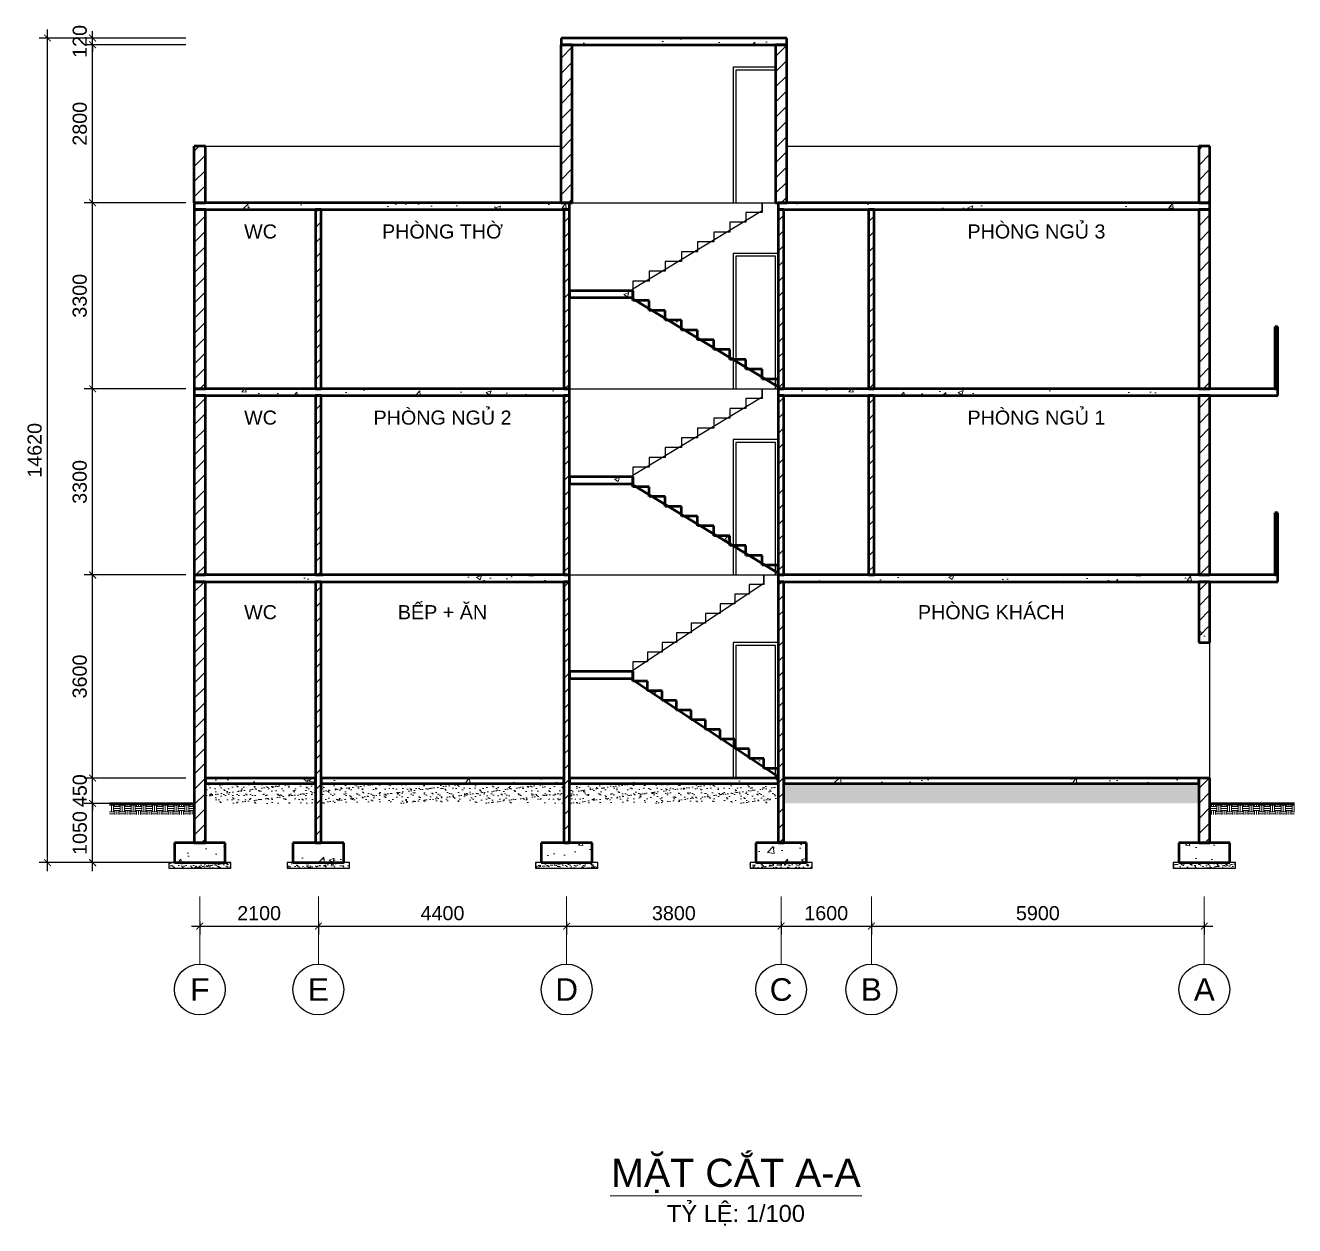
# Model space of a CAD drawing. Header units: millimetres. Extents: x -4035 to 243174, y -17931 to 20900.
# Drawn here: x 101390 to 123882, y -7073 to 14207 of the extents above; entities that cross this region are included whole.
import ezdxf
from ezdxf.enums import TextEntityAlignment as Align

# ---------------------------------------------------------------- set-up
doc = ezdxf.new("R2010")
doc.units = ezdxf.units.MM
doc.header["$LTSCALE"] = 40
doc.linetypes.add('CENTER', pattern=[50.8, 31.75, -6.35, 6.35, -6.35])
for name, color, linetype, lineweight in [('A-ANNO-DIMS', 1, 'Continuous', 18), ('A-ANNO-TEXT', 7, 'Continuous', 18), ('A-ELEV', 7, 'Continuous', 25), ('A-ELEV-OTLN', 7, 'Continuous', 50), ('A-SECT', 7, 'Continuous', 50), ('A-SECT-PATT', 8, 'Continuous', 9), ('S-GRID', 1, 'CENTER', 18), ('S-GRID-IDEN', 7, 'Continuous', 25)]:
    doc.layers.add(name, color=color, linetype=linetype, lineweight=lineweight)
doc.styles.add('MCP-ARIAL', font='arial.ttf')
doc.dimstyles.new('MCP-1-100', dxfattribs={"dimscale": 100, "dimtxt": 2.5, "dimasz": 1.2, "dimexe": 1.5, "dimexo": 1.5, "dimgap": 1, "dimtad": 1, "dimdec": 0, "dimdsep": 46, "dimtxsty": 'MCP-ARIAL', "dimblk": 'ARCHTICK', "dimblk1": 'ARCHTICK', "dimblk2": 'ARCHTICK', "dimcen": 0.09, "dimdle": 1.5, "dimclrd": 256, "dimclre": 256, "dimclrt": 256, "dimadec": 0, "dimazin": 0, "dimtfac": 1, "dimtdec": 4, "dimtix": 1, "dimtmove": 2, "dimatfit": 3, "dimfxl": 1, "dimtolj": 1, "dimtzin": 0, "dimarcsym": 0})

# ---------------------------------------------------------------- blocks, each defined once
blk = doc.blocks.new('_ArchTick')
at = {"color": 0, "linetype": 'ByBlock', "const_width": 0.15}
blk.add_lwpolyline([(-0.5, -0.5), (0.5, 0.5)], dxfattribs=at)
blk = doc.blocks.new('*D94')
at = {"layer": 'A-ANNO-DIMS', "lineweight": -2, "transparency": 16777216}
for p, q in [((102582, -787), (102582, 563)), ((104232, 413), (102432, 413)), ((104232, -637), (102432, -637))]:
    blk.add_line(p, q, dxfattribs=at)
at = {"layer": 'Defpoints', "color": 0, "transparency": 16777216}
for p in [(102582, 413), (104382, 413), (104382, -637)]:
    blk.add_point(p, dxfattribs=at)
at = {"layer": 'A-ANNO-DIMS', "lineweight": -2, "transparency": 16777216, "xscale": 120, "yscale": 120, "zscale": 120}
for p, rotation in [((102582, 413), 90), ((102582, -637), 270)]:
    blk.add_blockref('_ArchTick', p, dxfattribs=dict(at, rotation=rotation))
at = {"layer": 'A-ANNO-DIMS', "transparency": 16777216, "insert": (102355, -112), "char_height": 250, "attachment_point": 5, "rotation": 90, "style": 'MCP-ARIAL'}
blk.add_mtext('\\A1;1050', dxfattribs=at)
blk = doc.blocks.new('*D95')
at = {"layer": 'A-ANNO-DIMS', "lineweight": -2, "transparency": 16777216}
for p, q in [((102582, 863), (102582, 983)), ((104232, 863), (102432, 863)), ((102582, 413), (102582, 863)), ((104232, 413), (102432, 413)), ((102582, 413), (102582, 293))]:
    blk.add_line(p, q, dxfattribs=at)
at = {"layer": 'Defpoints', "color": 0, "transparency": 16777216}
for p in [(102582, 863), (104382, 863), (104382, 413)]:
    blk.add_point(p, dxfattribs=at)
at = {"layer": 'A-ANNO-DIMS', "lineweight": -2, "transparency": 16777216, "xscale": 120, "yscale": 120, "zscale": 120}
for p, rotation in [((102582, 863), 270), ((102582, 413), 90)]:
    blk.add_blockref('_ArchTick', p, dxfattribs=dict(at, rotation=rotation))
at = {"layer": 'A-ANNO-DIMS', "transparency": 16777216, "insert": (102355, 638), "char_height": 250, "attachment_point": 5, "rotation": 90, "style": 'MCP-ARIAL'}
blk.add_mtext('\\A1;450', dxfattribs=at)
blk = doc.blocks.new('*D96')
at = {"layer": 'A-ANNO-DIMS', "lineweight": -2, "transparency": 16777216}
for p, q in [((102582, 713), (102582, 4613)), ((104232, 4463), (102432, 4463)), ((104232, 863), (102432, 863))]:
    blk.add_line(p, q, dxfattribs=at)
at = {"layer": 'Defpoints', "color": 0, "transparency": 16777216}
for p in [(102582, 4463), (104382, 4463), (104382, 863)]:
    blk.add_point(p, dxfattribs=at)
at = {"layer": 'A-ANNO-DIMS', "lineweight": -2, "transparency": 16777216, "xscale": 120, "yscale": 120, "zscale": 120}
for p, rotation in [((102582, 4463), 90), ((102582, 863), 270)]:
    blk.add_blockref('_ArchTick', p, dxfattribs=dict(at, rotation=rotation))
at = {"layer": 'A-ANNO-DIMS', "transparency": 16777216, "insert": (102354, 2663), "char_height": 250, "attachment_point": 5, "rotation": 90, "style": 'MCP-ARIAL'}
blk.add_mtext('\\A1;3600', dxfattribs=at)
blk = doc.blocks.new('*D97')
at = {"layer": 'A-ANNO-DIMS', "lineweight": -2, "transparency": 16777216}
for p, q in [((102582, 4313), (102582, 7913)), ((104232, 7763), (102432, 7763)), ((104232, 4463), (102432, 4463))]:
    blk.add_line(p, q, dxfattribs=at)
at = {"layer": 'Defpoints', "color": 0, "transparency": 16777216}
for p in [(102582, 7763), (104382, 7763), (104382, 4463)]:
    blk.add_point(p, dxfattribs=at)
at = {"layer": 'A-ANNO-DIMS', "lineweight": -2, "transparency": 16777216, "xscale": 120, "yscale": 120, "zscale": 120}
for p, rotation in [((102582, 7763), 90), ((102582, 4463), 270)]:
    blk.add_blockref('_ArchTick', p, dxfattribs=dict(at, rotation=rotation))
at = {"layer": 'A-ANNO-DIMS', "transparency": 16777216, "insert": (102354, 6113), "char_height": 250, "attachment_point": 5, "rotation": 90, "style": 'MCP-ARIAL'}
blk.add_mtext('\\A1;3300', dxfattribs=at)
blk = doc.blocks.new('*D98')
at = {"layer": 'A-ANNO-DIMS', "lineweight": -2, "transparency": 16777216}
for p, q in [((104232, 11063), (102432, 11063)), ((102582, 7613), (102582, 11213)), ((104232, 7763), (102432, 7763))]:
    blk.add_line(p, q, dxfattribs=at)
at = {"layer": 'Defpoints', "color": 0, "transparency": 16777216}
for p in [(102582, 11063), (104382, 11063), (104382, 7763)]:
    blk.add_point(p, dxfattribs=at)
at = {"layer": 'A-ANNO-DIMS', "lineweight": -2, "transparency": 16777216, "xscale": 120, "yscale": 120, "zscale": 120}
for p, rotation in [((102582, 11063), 90), ((102582, 7763), 270)]:
    blk.add_blockref('_ArchTick', p, dxfattribs=dict(at, rotation=rotation))
at = {"layer": 'A-ANNO-DIMS', "transparency": 16777216, "insert": (102354, 9413), "char_height": 250, "attachment_point": 5, "rotation": 90, "style": 'MCP-ARIAL'}
blk.add_mtext('\\A1;3300', dxfattribs=at)
blk = doc.blocks.new('*D99')
at = {"layer": 'A-ANNO-DIMS', "lineweight": -2, "transparency": 16777216}
for p, q in [((102582, 10913), (102582, 14013)), ((104232, 13863), (102432, 13863)), ((104232, 11063), (102432, 11063))]:
    blk.add_line(p, q, dxfattribs=at)
at = {"layer": 'Defpoints', "color": 0, "transparency": 16777216}
for p in [(102582, 13863), (104382, 13863), (104382, 11063)]:
    blk.add_point(p, dxfattribs=at)
at = {"layer": 'A-ANNO-DIMS', "lineweight": -2, "transparency": 16777216, "xscale": 120, "yscale": 120, "zscale": 120}
for p, rotation in [((102582, 13863), 90), ((102582, 11063), 270)]:
    blk.add_blockref('_ArchTick', p, dxfattribs=dict(at, rotation=rotation))
at = {"layer": 'A-ANNO-DIMS', "transparency": 16777216, "insert": (102355, 12463), "char_height": 250, "attachment_point": 5, "rotation": 90, "style": 'MCP-ARIAL'}
blk.add_mtext('\\A1;2800', dxfattribs=at)
blk = doc.blocks.new('*D100')
at = {"layer": 'A-ANNO-DIMS', "lineweight": -2, "transparency": 16777216}
for p, q in [((104232, 13983), (102432, 13983)), ((102582, 13983), (102582, 14103)), ((102582, 13863), (102582, 13983)), ((104232, 13863), (102432, 13863)), ((102582, 13863), (102582, 13743))]:
    blk.add_line(p, q, dxfattribs=at)
at = {"layer": 'Defpoints', "color": 0, "transparency": 16777216}
for p in [(102582, 13983), (104382, 13983), (104382, 13863)]:
    blk.add_point(p, dxfattribs=at)
at = {"layer": 'A-ANNO-DIMS', "lineweight": -2, "transparency": 16777216, "xscale": 120, "yscale": 120, "zscale": 120}
for p, rotation in [((102582, 13983), 270), ((102582, 13863), 90)]:
    blk.add_blockref('_ArchTick', p, dxfattribs=dict(at, rotation=rotation))
at = {"layer": 'A-ANNO-DIMS', "transparency": 16777216, "insert": (102355, 13923), "char_height": 250, "attachment_point": 5, "rotation": 90, "style": 'MCP-ARIAL'}
blk.add_mtext('\\A1;120', dxfattribs=at)
blk = doc.blocks.new('*D101')
at = {"layer": 'A-ANNO-DIMS', "lineweight": -2, "transparency": 16777216}
for p, q in [((104232, 13983), (101632, 13983)), ((101782, -787), (101782, 14133)), ((104232, -637), (101632, -637))]:
    blk.add_line(p, q, dxfattribs=at)
at = {"layer": 'Defpoints', "color": 0, "transparency": 16777216}
for p in [(101782, 13983), (104382, 13983), (104382, -637)]:
    blk.add_point(p, dxfattribs=at)
at = {"layer": 'A-ANNO-DIMS', "lineweight": -2, "transparency": 16777216, "xscale": 120, "yscale": 120, "zscale": 120}
for p, rotation in [((101782, 13983), 90), ((101782, -637), 270)]:
    blk.add_blockref('_ArchTick', p, dxfattribs=dict(at, rotation=rotation))
at = {"layer": 'A-ANNO-DIMS', "transparency": 16777216, "insert": (101555, 6673), "char_height": 250, "attachment_point": 5, "rotation": 90, "style": 'MCP-ARIAL'}
blk.add_mtext('\\A1;14620', dxfattribs=at)
blk = doc.blocks.new('MCP_TRUC')
blk.add_circle((0, 0), 4.5)
at = {"style": 'MCP-ARIAL'}
blk.add_attdef('SO', text='', height=4, dxfattribs=at).set_placement((0, 0), align=Align.MIDDLE_CENTER)
blk = doc.blocks.new('*D102')
at = {"layer": 'A-ANNO-DIMS', "lineweight": -2, "transparency": 16777216}
for p, q in [((104332, -1762), (106732, -1762)), ((104482, -1687), (104482, -1912)), ((106582, -1687), (106582, -1912))]:
    blk.add_line(p, q, dxfattribs=at)
at = {"layer": 'Defpoints', "color": 0, "transparency": 16777216}
for p in [(104482, -1537), (106582, -1537), (106582, -1762)]:
    blk.add_point(p, dxfattribs=at)
at = {"layer": 'A-ANNO-DIMS', "lineweight": -2, "transparency": 16777216, "xscale": 120, "yscale": 120, "zscale": 120, "rotation": 180}
blk.add_blockref('_ArchTick', (104482, -1762), dxfattribs=at)
at = {"layer": 'A-ANNO-DIMS', "lineweight": -2, "transparency": 16777216, "xscale": 120, "yscale": 120, "zscale": 120}
blk.add_blockref('_ArchTick', (106582, -1762), dxfattribs=at)
at = {"layer": 'A-ANNO-DIMS', "transparency": 16777216, "insert": (105532, -1534), "char_height": 250, "attachment_point": 5, "style": 'MCP-ARIAL'}
blk.add_mtext('\\A1;2100', dxfattribs=at)
blk = doc.blocks.new('*D103')
at = {"layer": 'A-ANNO-DIMS', "lineweight": -2, "transparency": 16777216}
for p, q in [((106432, -1762), (111132, -1762)), ((106582, -1687), (106582, -1912)), ((110982, -1687), (110982, -1912))]:
    blk.add_line(p, q, dxfattribs=at)
at = {"layer": 'Defpoints', "color": 0, "transparency": 16777216}
for p in [(106582, -1537), (110982, -1537), (110982, -1762)]:
    blk.add_point(p, dxfattribs=at)
at = {"layer": 'A-ANNO-DIMS', "lineweight": -2, "transparency": 16777216, "xscale": 120, "yscale": 120, "zscale": 120, "rotation": 180}
blk.add_blockref('_ArchTick', (106582, -1762), dxfattribs=at)
at = {"layer": 'A-ANNO-DIMS', "lineweight": -2, "transparency": 16777216, "xscale": 120, "yscale": 120, "zscale": 120}
blk.add_blockref('_ArchTick', (110982, -1762), dxfattribs=at)
at = {"layer": 'A-ANNO-DIMS', "transparency": 16777216, "insert": (108782, -1534), "char_height": 250, "attachment_point": 5, "style": 'MCP-ARIAL'}
blk.add_mtext('\\A1;4400', dxfattribs=at)
blk = doc.blocks.new('*D104')
at = {"layer": 'A-ANNO-DIMS', "lineweight": -2, "transparency": 16777216}
for p, q in [((110832, -1762), (114932, -1762)), ((110982, -1687), (110982, -1912)), ((114782, -1687), (114782, -1912))]:
    blk.add_line(p, q, dxfattribs=at)
at = {"layer": 'Defpoints', "color": 0, "transparency": 16777216}
for p in [(110982, -1537), (114782, -1537), (114782, -1762)]:
    blk.add_point(p, dxfattribs=at)
at = {"layer": 'A-ANNO-DIMS', "lineweight": -2, "transparency": 16777216, "xscale": 120, "yscale": 120, "zscale": 120, "rotation": 180}
blk.add_blockref('_ArchTick', (110982, -1762), dxfattribs=at)
at = {"layer": 'A-ANNO-DIMS', "lineweight": -2, "transparency": 16777216, "xscale": 120, "yscale": 120, "zscale": 120}
blk.add_blockref('_ArchTick', (114782, -1762), dxfattribs=at)
at = {"layer": 'A-ANNO-DIMS', "transparency": 16777216, "insert": (112882, -1534), "char_height": 250, "attachment_point": 5, "style": 'MCP-ARIAL'}
blk.add_mtext('\\A1;3800', dxfattribs=at)
blk = doc.blocks.new('*D105')
at = {"layer": 'A-ANNO-DIMS', "lineweight": -2, "transparency": 16777216}
for p, q in [((114632, -1762), (116532, -1762)), ((114782, -1687), (114782, -1912)), ((116382, -1687), (116382, -1912))]:
    blk.add_line(p, q, dxfattribs=at)
at = {"layer": 'Defpoints', "color": 0, "transparency": 16777216}
for p in [(114782, -1537), (116382, -1537), (116382, -1762)]:
    blk.add_point(p, dxfattribs=at)
at = {"layer": 'A-ANNO-DIMS', "lineweight": -2, "transparency": 16777216, "xscale": 120, "yscale": 120, "zscale": 120, "rotation": 180}
blk.add_blockref('_ArchTick', (114782, -1762), dxfattribs=at)
at = {"layer": 'A-ANNO-DIMS', "lineweight": -2, "transparency": 16777216, "xscale": 120, "yscale": 120, "zscale": 120}
blk.add_blockref('_ArchTick', (116382, -1762), dxfattribs=at)
at = {"layer": 'A-ANNO-DIMS', "transparency": 16777216, "insert": (115582, -1534), "char_height": 250, "attachment_point": 5, "style": 'MCP-ARIAL'}
blk.add_mtext('\\A1;1600', dxfattribs=at)
blk = doc.blocks.new('*D106')
at = {"layer": 'A-ANNO-DIMS', "lineweight": -2, "transparency": 16777216}
for p, q in [((116232, -1762), (122432, -1762)), ((116382, -1687), (116382, -1912)), ((122282, -1687), (122282, -1912))]:
    blk.add_line(p, q, dxfattribs=at)
at = {"layer": 'Defpoints', "color": 0, "transparency": 16777216}
for p in [(116382, -1537), (122282, -1537), (122282, -1762)]:
    blk.add_point(p, dxfattribs=at)
at = {"layer": 'A-ANNO-DIMS', "lineweight": -2, "transparency": 16777216, "xscale": 120, "yscale": 120, "zscale": 120, "rotation": 180}
blk.add_blockref('_ArchTick', (116382, -1762), dxfattribs=at)
at = {"layer": 'A-ANNO-DIMS', "lineweight": -2, "transparency": 16777216, "xscale": 120, "yscale": 120, "zscale": 120}
blk.add_blockref('_ArchTick', (122282, -1762), dxfattribs=at)
at = {"layer": 'A-ANNO-DIMS', "transparency": 16777216, "insert": (119332, -1534), "char_height": 250, "attachment_point": 5, "style": 'MCP-ARIAL'}
blk.add_mtext('\\A1;5900', dxfattribs=at)

msp = doc.modelspace()

# ---------------------------------------------------------------- hatches: boundary and pattern name
at = {"layer": 'A-SECT-PATT'}
h = msp.add_hatch(dxfattribs=at)
h.set_pattern_fill('AR-CONC', color=256, scale=5, style=0)
h.paths.add_polyline_path([(110882.169, 13863.492), (114882.169, 13863.492), (114882.169, 13983.492), (110882.169, 13983.492)], flags=16)
h = msp.add_hatch(dxfattribs=at)
h.set_pattern_fill('ANSI31', color=256, scale=60, style=0)
h.paths.add_polyline_path([(110882.169, 11063.492), (111082.169, 11063.492), (111082.169, 13863.492), (110882.169, 13863.492)], flags=16)
h = msp.add_hatch(dxfattribs=at)
h.set_pattern_fill('ANSI31', color=256, scale=60, style=0)
h.paths.add_polyline_path([(114682.169, 11063.492), (114882.169, 11063.492), (114882.169, 13863.492), (114682.169, 13863.492)], flags=16)
h = msp.add_hatch(dxfattribs=at)
h.set_pattern_fill('ANSI31', color=256, scale=60, style=0)
h.paths.add_polyline_path([(104382.169, 11063.492), (104582.169, 11063.492), (104582.169, 12063.492), (104382.169, 12063.492)], flags=16)
h = msp.add_hatch(dxfattribs=at)
h.set_pattern_fill('ANSI31', color=256, scale=60, style=0)
h.paths.add_polyline_path([(122182.169, 11063.492), (122382.169, 11063.492), (122382.169, 12063.492), (122182.169, 12063.492)], flags=16)
h = msp.add_hatch(dxfattribs=at)
h.set_pattern_fill('AR-CONC', color=256, scale=5, style=0)
h.paths.add_polyline_path([(104382.169, 10943.492), (111032.169, 10943.492), (111032.169, 11063.492), (104382.169, 11063.492)], flags=16)
h = msp.add_hatch(dxfattribs=at)
h.set_pattern_fill('AR-CONC', color=256, scale=5, style=0)
h.paths.add_polyline_path([(114732.169, 10943.492), (122382.169, 10943.492), (122382.169, 11063.492), (114732.169, 11063.492)], flags=16)
h = msp.add_hatch(dxfattribs=at)
h.set_pattern_fill('ANSI31', color=256, scale=60, style=0)
h.paths.add_polyline_path([(104382.169, 7763.492), (104582.169, 7763.492), (104582.169, 10943.492), (104382.169, 10943.492)], flags=16)
h = msp.add_hatch(dxfattribs=at)
h.set_pattern_fill('ANSI31', color=256, scale=60, style=0)
h.paths.add_polyline_path([(106532.169, 7763.492), (106632.169, 7763.492), (106632.169, 10943.492), (106532.169, 10943.492)], flags=16)
h = msp.add_hatch(dxfattribs=at)
h.set_pattern_fill('ANSI31', color=256, scale=60, style=0)
h.paths.add_polyline_path([(110932.169, 7763.492), (111032.169, 7763.492), (111032.169, 10943.492), (110932.169, 10943.492)], flags=16)
h = msp.add_hatch(dxfattribs=at)
h.set_pattern_fill('ANSI31', color=256, scale=60, style=0)
h.paths.add_polyline_path([(114732.169, 7763.492), (114832.169, 7763.492), (114832.169, 10943.492), (114732.169, 10943.492)], flags=16)
h = msp.add_hatch(dxfattribs=at)
h.set_pattern_fill('ANSI31', color=256, scale=60, style=0)
h.paths.add_polyline_path([(116332.169, 7763.492), (116432.169, 7763.492), (116432.169, 10943.492), (116332.169, 10943.492)], flags=16)
h = msp.add_hatch(dxfattribs=at)
h.set_pattern_fill('ANSI31', color=256, scale=60, style=0)
h.paths.add_polyline_path([(122182.169, 7763.492), (122382.169, 7763.492), (122382.169, 10943.492), (122182.169, 10943.492)], flags=16)
h = msp.add_hatch(dxfattribs=at)
h.set_pattern_fill('AR-CONC', color=256, scale=5, style=0)
h.paths.add_polyline_path([(111032.169, 9380.334), (112157.169, 9380.334), (112157.169, 9500.334), (111032.169, 9500.334)], flags=16)
h = msp.add_hatch(dxfattribs=at)
h.set_pattern_fill('AR-CONC', color=256, scale=5, style=0)
h.paths.add_polyline_path([(114732.169, 7763.492), (114732.169, 7937.176), (114446.058, 7937.176), (114446.058, 8110.86), (114159.947, 8110.86), (114159.947, 8284.545), (113873.836, 8284.545), (113873.836, 8458.229), (113587.725, 8458.229), (113587.725, 8631.913), (113301.613, 8631.913), (113301.613, 8805.597), (113015.502, 8805.597), (113015.502, 8979.281), (112729.391, 8979.281), (112729.391, 9152.966), (112443.28, 9152.966), (112443.28, 9326.65), (112157.169, 9326.65), (112157.169, 9500.334), (112157.169, 9359.954), (114732.169, 7796.796)], flags=16)
h = msp.add_hatch(dxfattribs=at)
h.set_pattern_fill('AR-CONC', color=256, scale=5, style=0)
h.paths.add_polyline_path([(104382.169, 7643.492), (111032.169, 7643.492), (111032.169, 7763.492), (104382.169, 7763.492)], flags=16)
h = msp.add_hatch(dxfattribs=at)
h.set_pattern_fill('AR-CONC', color=256, scale=5, style=0)
h.paths.add_polyline_path([(114732.169, 7643.492), (123582.169, 7643.492), (123582.169, 7763.492), (114732.169, 7763.492)], flags=16)
h = msp.add_hatch(dxfattribs=at)
h.set_pattern_fill('ANSI31', color=256, scale=60, style=0)
h.paths.add_polyline_path([(104382.169, 4463.492), (104582.169, 4463.492), (104582.169, 7643.492), (104382.169, 7643.492)], flags=16)
h = msp.add_hatch(dxfattribs=at)
h.set_pattern_fill('ANSI31', color=256, scale=60, style=0)
h.paths.add_polyline_path([(106532.169, 4463.492), (106632.169, 4463.492), (106632.169, 7643.492), (106532.169, 7643.492)], flags=16)
h = msp.add_hatch(dxfattribs=at)
h.set_pattern_fill('ANSI31', color=256, scale=60, style=0)
h.paths.add_polyline_path([(110932.169, 4463.492), (111032.169, 4463.492), (111032.169, 7643.492), (110932.169, 7643.492)], flags=16)
h = msp.add_hatch(dxfattribs=at)
h.set_pattern_fill('ANSI31', color=256, scale=60, style=0)
h.paths.add_polyline_path([(114732.169, 4463.492), (114832.169, 4463.492), (114832.169, 7643.492), (114732.169, 7643.492)], flags=16)
h = msp.add_hatch(dxfattribs=at)
h.set_pattern_fill('ANSI31', color=256, scale=60, style=0)
h.paths.add_polyline_path([(116332.169, 4463.492), (116432.169, 4463.492), (116432.169, 7643.492), (116332.169, 7643.492)], flags=16)
h = msp.add_hatch(dxfattribs=at)
h.set_pattern_fill('ANSI31', color=256, scale=60, style=0)
h.paths.add_polyline_path([(122182.169, 4463.492), (122382.169, 4463.492), (122382.169, 7643.492), (122182.169, 7643.492)], flags=16)
h = msp.add_hatch(dxfattribs=at)
h.set_pattern_fill('AR-CONC', color=256, scale=5, style=0)
h.paths.add_polyline_path([(111032.169, 6080.334), (112157.169, 6080.334), (112157.169, 6200.334), (111032.169, 6200.334)], flags=16)
h = msp.add_hatch(dxfattribs=at)
h.set_pattern_fill('AR-CONC', color=256, scale=5, style=0)
h.paths.add_polyline_path([(114732.169, 4463.492), (114732.169, 4637.176), (114446.058, 4637.176), (114446.058, 4810.86), (114159.947, 4810.86), (114159.947, 4984.545), (113873.836, 4984.545), (113873.836, 5158.229), (113587.725, 5158.229), (113587.725, 5331.913), (113301.613, 5331.913), (113301.613, 5505.597), (113015.502, 5505.597), (113015.502, 5679.281), (112729.391, 5679.281), (112729.391, 5852.966), (112443.28, 5852.966), (112443.28, 6026.65), (112157.169, 6026.65), (112157.169, 6200.334), (112157.169, 6059.954), (114732.169, 4496.796)], flags=16)
h = msp.add_hatch(dxfattribs=at)
h.set_pattern_fill('AR-CONC', color=256, scale=5, style=0)
h.paths.add_polyline_path([(104382.169, 4343.492), (111032.169, 4343.492), (111032.169, 4463.492), (104382.169, 4463.492)], flags=16)
h = msp.add_hatch(dxfattribs=at)
h.set_pattern_fill('ANSI31', color=256, scale=60, style=0)
h.paths.add_polyline_path([(104382.169, -286.508), (104582.169, -286.508), (104582.169, 4343.492), (104382.169, 4343.492)], flags=16)
h = msp.add_hatch(dxfattribs=at)
h.set_pattern_fill('ANSI31', color=256, scale=60, style=0)
h.paths.add_polyline_path([(106532.169, -286.508), (106632.169, -286.508), (106632.169, 4343.492), (106532.169, 4343.492)], flags=16)
h = msp.add_hatch(dxfattribs=at)
h.set_pattern_fill('ANSI31', color=256, scale=60, style=0)
h.paths.add_polyline_path([(110932.169, -286.508), (111032.169, -286.508), (111032.169, 4343.492), (110932.169, 4343.492)], flags=16)
h = msp.add_hatch(dxfattribs=at)
h.set_pattern_fill('AR-CONC', color=256, scale=5, style=0)
h.paths.add_polyline_path([(114732.169, 4343.492), (123582.169, 4343.492), (123582.169, 4463.492), (114732.169, 4463.492)], flags=16)
h = msp.add_hatch(dxfattribs=at)
h.set_pattern_fill('ANSI31', color=256, scale=60, style=0)
h.paths.add_polyline_path([(114732.169, -286.508), (114832.169, -286.508), (114832.169, 4343.492), (114732.169, 4343.492)], flags=16)
h = msp.add_hatch(dxfattribs=at)
h.set_pattern_fill('ANSI31', color=256, scale=60, style=0)
h.paths.add_polyline_path([(122182.169, 3263.492), (122382.169, 3263.492), (122382.169, 4343.492), (122182.169, 4343.492)], flags=16)
h = msp.add_hatch(dxfattribs=at)
h.set_pattern_fill('AR-CONC', color=256, scale=5, style=0)
h.paths.add_polyline_path([(122182.169, 3263.492), (122382.169, 3263.492), (122382.169, 3463.492), (122182.169, 3463.492)], flags=16)
h = msp.add_hatch(dxfattribs=at)
h.set_pattern_fill('AR-CONC', color=256, scale=5, style=0)
h.paths.add_polyline_path([(111032.169, 2629.206), (112157.169, 2629.206), (112157.169, 2749.206), (111032.169, 2749.206)], flags=16)
h = msp.add_hatch(dxfattribs=at)
h.set_pattern_fill('AR-CONC', color=256, scale=5, style=0)
h.paths.add_polyline_path([(114732.169, 863.492), (114732.169, 1034.921), (114474.669, 1034.921), (114474.669, 1206.349), (114217.169, 1206.349), (114217.169, 1377.778), (113959.669, 1377.778), (113959.669, 1549.206), (113702.169, 1549.206), (113702.169, 1720.635), (113444.669, 1720.635), (113444.669, 1892.063), (113187.169, 1892.063), (113187.169, 2063.492), (112929.669, 2063.492), (112929.669, 2234.921), (112672.169, 2234.921), (112672.169, 2406.349), (112414.669, 2406.349), (112414.669, 2577.778), (112157.169, 2577.778), (112157.169, 2749.206), (112157.169, 2605.046), (114732.169, 890.76)], flags=16)
h = msp.add_hatch(dxfattribs=at)
h.set_pattern_fill('AR-CONC', color=256, scale=5, style=0)
h.paths.add_polyline_path([(104582.169, 763.492), (106532.169, 763.492), (106532.169, 863.492), (104582.169, 863.492)], flags=16)
h = msp.add_hatch(dxfattribs=at)
h.set_pattern_fill('AR-SAND', color=256, scale=3, style=0)
h.paths.add_polyline_path([(104582.169, 413.492), (106532.169, 413.492), (106532.169, 763.492), (104582.169, 763.492)], flags=16)
h = msp.add_hatch(dxfattribs=at)
h.set_pattern_fill('AR-CONC', color=256, scale=5, style=0)
h.paths.add_polyline_path([(106632.169, 763.492), (110932.169, 763.492), (110932.169, 863.492), (106632.169, 863.492)], flags=16)
h = msp.add_hatch(dxfattribs=at)
h.set_pattern_fill('AR-SAND', color=256, scale=3, style=0)
h.paths.add_polyline_path([(106632.169, 413.492), (110932.169, 413.492), (110932.169, 763.492), (106632.169, 763.492)], flags=16)
h = msp.add_hatch(dxfattribs=at)
h.set_pattern_fill('AR-CONC', color=256, scale=5, style=0)
h.paths.add_polyline_path([(111032.169, 763.492), (114732.169, 763.492), (114732.169, 863.492), (111032.169, 863.492)], flags=16)
h = msp.add_hatch(dxfattribs=at)
h.set_pattern_fill('AR-SAND', color=256, scale=3, style=0)
h.paths.add_polyline_path([(111032.169, 413.492), (114732.169, 413.492), (114732.169, 763.492), (111032.169, 763.492)], flags=16)
h = msp.add_hatch(dxfattribs=at)
h.set_pattern_fill('AR-CONC', color=256, scale=5, style=0)
h.paths.add_polyline_path([(114832.169, 763.492), (122182.169, 763.492), (122182.169, 863.492), (114832.169, 863.492)], flags=16)
h = msp.add_hatch(dxfattribs=at)
h.set_pattern_fill('AR-SAND', color=256, scale=3, style=0)
h.paths.add_polyline_path([(114832.169, 413.492), (122182.169, 413.492), (122182.169, 763.492), (114832.169, 763.492)], flags=16)
h = msp.add_hatch(dxfattribs=at)
h.set_pattern_fill('ANSI31', color=256, scale=60, style=0)
h.paths.add_polyline_path([(122182.169, -286.508), (122382.169, -286.508), (122382.169, 863.492), (122182.169, 863.492)], flags=16)
h = msp.add_hatch(dxfattribs=at)
h.set_pattern_fill('EARTH', color=256, scale=15, style=0)
h.paths.add_polyline_path([(102882.169, 413.492), (104382.169, 413.492), (104382.169, 213.492), (102882.169, 213.492)], flags=16)
h = msp.add_hatch(dxfattribs=at)
h.set_pattern_fill('EARTH', color=256, scale=15, style=0)
h.paths.add_polyline_path([(122382.169, 413.492), (123882.169, 413.492), (123882.169, 213.492), (122382.169, 213.492)], flags=16)
h = msp.add_hatch(dxfattribs=at)
h.set_pattern_fill('AR-CONC', color=256, scale=5, style=0)
h.paths.add_polyline_path([(104032.169, -636.508), (104932.169, -636.508), (104932.169, -286.508), (104032.169, -286.508)], flags=16)
h = msp.add_hatch(dxfattribs=at)
h.set_pattern_fill('AR-CONC', color=256, scale=5, style=0)
h.paths.add_polyline_path([(106132.169, -636.508), (107032.169, -636.508), (107032.169, -286.508), (106132.169, -286.508)], flags=16)
h = msp.add_hatch(dxfattribs=at)
h.set_pattern_fill('AR-CONC', color=256, scale=5, style=0)
h.paths.add_polyline_path([(110532.169, -636.508), (111432.169, -636.508), (111432.169, -286.508), (110532.169, -286.508)], flags=16)
h = msp.add_hatch(dxfattribs=at)
h.set_pattern_fill('AR-CONC', color=256, scale=5, style=0)
h.paths.add_polyline_path([(114332.169, -636.508), (115232.169, -636.508), (115232.169, -286.508), (114332.169, -286.508)], flags=16)
h = msp.add_hatch(dxfattribs=at)
h.set_pattern_fill('AR-CONC', color=256, scale=5, style=0)
h.paths.add_polyline_path([(121832.169, -636.508), (122732.169, -636.508), (122732.169, -286.508), (121832.169, -286.508)], flags=16)
h = msp.add_hatch(dxfattribs=at)
h.set_pattern_fill('AR-SAND', color=256, scale=2, style=0)
h.paths.add_polyline_path([(103932.169, -736.508), (105032.169, -736.508), (105032.169, -636.508), (103932.169, -636.508)], flags=16)
h = msp.add_hatch(dxfattribs=at)
h.set_pattern_fill('AR-SAND', color=256, scale=2, style=0)
h.paths.add_polyline_path([(106032.169, -736.508), (107132.169, -736.508), (107132.169, -636.508), (106032.169, -636.508)], flags=16)
h = msp.add_hatch(dxfattribs=at)
h.set_pattern_fill('AR-SAND', color=256, scale=2, style=0)
h.paths.add_polyline_path([(110432.169, -736.508), (111532.169, -736.508), (111532.169, -636.508), (110432.169, -636.508)], flags=16)
h = msp.add_hatch(dxfattribs=at)
h.set_pattern_fill('AR-SAND', color=256, scale=2, style=0)
h.paths.add_polyline_path([(114232.169, -736.508), (115332.169, -736.508), (115332.169, -636.508), (114232.169, -636.508)], flags=16)
h = msp.add_hatch(dxfattribs=at)
h.set_pattern_fill('AR-SAND', color=256, scale=2, style=0)
h.paths.add_polyline_path([(121732.169, -736.508), (122832.169, -736.508), (122832.169, -636.508), (121732.169, -636.508)], flags=16)

# ---------------------------------------------------------------- linework, layer by layer
at = {"layer": 'A-ANNO-TEXT'}
msp.add_line((111752.17, -6546.51), (116212.17, -6546.51), dxfattribs=at)
at = {"layer": 'A-ELEV'}
for p, q in [((114682.669, 13463.492), (113932.169, 13463.492)), ((113932.169, 13463.492), (113932.169, 11063.492)), ((114682.169, 13413.492), (113982.169, 13413.492)), ((113982.169, 13413.492), (113982.169, 11063.492)), ((114682.169, 11063.492), (114682.169, 13413.492)), ((104382.169, 12063.492), (110882.669, 12063.492)), ((114881.669, 12063.492), (122382.169, 12063.492)), ((104382.169, 7763.492), (104382.169, 11063.492)), ((104382.169, 11063.492), (106632.169, 11063.492)), ((106632.169, 11063.492), (110932.169, 11063.492)), ((110932.169, 11063.492), (114832.169, 11063.492)), ((113932.169, 11063.492), (114732.169, 11063.492)), ((113982.169, 11063.492), (114682.169, 11063.492)), ((114446.058, 10923.112), (114446.058, 11063.492)), ((114446.058, 11063.492), (114446.058, 10889.808)), ((114832.169, 11063.492), (122382.169, 11063.492)), ((122382.169, 7763.492), (122382.169, 11063.492)), ((106632.169, 7763.492), (106632.169, 10943.992)), ((110932.169, 7763.492), (110932.169, 10943.992)), ((112157.169, 9533.638), (114446.058, 10923.112)), ((114446.058, 10889.808), (114159.947, 10889.808)), ((114159.947, 10889.808), (114159.947, 10716.124)), ((114832.169, 7763.492), (114832.169, 10943.992)), ((114159.947, 10716.124), (113873.836, 10716.124)), ((113873.836, 10716.124), (113873.836, 10542.439)), ((113587.725, 10368.755), (113301.613, 10368.755)), ((113301.613, 10368.755), (113301.613, 10195.071)), ((113873.836, 10542.439), (113587.725, 10542.439)), ((113587.725, 10542.439), (113587.725, 10368.755)), ((113301.613, 10195.071), (113015.502, 10195.071)), ((113015.502, 10195.071), (113015.502, 10021.387)), ((114732.169, 10163.492), (113932.169, 10163.492)), ((113932.169, 10163.492), (113932.169, 7763.492)), ((114732.169, 7763.492), (114732.169, 10163.492)), ((113015.502, 10021.387), (112729.391, 10021.387)), ((112729.391, 10021.387), (112729.391, 9847.703)), ((114682.169, 10113.492), (113982.169, 10113.492)), ((113982.169, 10113.492), (113982.169, 7763.492)), ((114682.169, 7763.492), (114682.169, 10113.492)), ((112443.28, 9674.018), (112157.169, 9674.018)), ((112157.169, 9674.018), (112157.169, 9500.334)), ((112729.391, 9847.703), (112443.28, 9847.703)), ((112443.28, 9847.703), (112443.28, 9674.018)), ((112157.169, 9500.334), (112157.169, 9533.638)), ((104382.169, 4463.492), (104382.169, 7763.492)), ((104382.169, 7763.492), (106632.169, 7763.492)), ((106632.169, 7763.492), (110932.169, 7763.492)), ((110932.169, 7763.492), (114832.169, 7763.492)), ((113932.169, 7763.492), (114732.169, 7763.492)), ((113982.169, 7763.492), (114682.169, 7763.492)), ((114446.058, 7623.112), (114446.058, 7763.492)), ((114446.058, 7763.492), (114446.058, 7589.808)), ((114832.169, 7763.492), (122382.169, 7763.492)), ((106632.169, 4463.492), (106632.169, 7643.992)), ((110932.169, 4463.492), (110932.169, 7643.992)), ((112157.169, 6233.638), (114446.058, 7623.112)), ((114446.058, 7589.808), (114159.947, 7589.808)), ((114159.947, 7589.808), (114159.947, 7416.124)), ((114832.169, 4463.492), (114832.169, 7643.992)), ((122382.169, 4463.492), (122382.169, 7643.992)), ((113873.836, 7242.439), (113587.725, 7242.439)), ((113587.725, 7242.439), (113587.725, 7068.755)), ((114159.947, 7416.124), (113873.836, 7416.124)), ((113873.836, 7416.124), (113873.836, 7242.439)), ((113587.725, 7068.755), (113301.613, 7068.755)), ((113301.613, 7068.755), (113301.613, 6895.071)), ((113301.613, 6895.071), (113015.502, 6895.071)), ((113015.502, 6895.071), (113015.502, 6721.387)), ((114732.169, 6863.492), (113932.169, 6863.492)), ((113932.169, 6863.492), (113932.169, 4463.492)), ((114682.169, 6813.492), (113982.169, 6813.492)), ((113982.169, 6813.492), (113982.169, 4463.492)), ((114682.169, 4463.492), (114682.169, 6813.492)), ((114732.169, 4463.492), (114732.169, 6863.492)), ((112729.391, 6547.703), (112443.28, 6547.703)), ((112443.28, 6547.703), (112443.28, 6374.018)), ((113015.502, 6721.387), (112729.391, 6721.387)), ((112729.391, 6721.387), (112729.391, 6547.703)), ((112443.28, 6374.018), (112157.169, 6374.018)), ((112157.169, 6374.018), (112157.169, 6200.334)), ((112157.169, 6200.334), (112157.169, 6233.638)), ((104382.169, 863.492), (104382.169, 4463.492)), ((104382.169, 4463.492), (106632.169, 4463.492)), ((106632.169, 4463.492), (110932.169, 4463.492)), ((106632.169, 863.492), (106632.169, 4343.992)), ((110932.169, 4463.492), (114832.169, 4463.492)), ((110932.169, 863.492), (110932.169, 4343.992)), ((112157.169, 2776.474), (114474.669, 4319.331)), ((113932.169, 4463.492), (114732.169, 4463.492)), ((113982.169, 4463.492), (114682.169, 4463.492)), ((114474.669, 4292.063), (114217.169, 4292.063)), ((114217.169, 4292.063), (114217.169, 4120.635)), ((114474.669, 4319.331), (114474.669, 4463.492)), ((114474.669, 4463.492), (114474.669, 4292.063)), ((114832.169, 4463.492), (122382.169, 4463.492)), ((114832.169, 863.492), (114832.169, 4343.992)), ((122382.169, 863.492), (122382.169, 4343.992)), ((114217.169, 4120.635), (113959.669, 4120.635)), ((113959.669, 4120.635), (113959.669, 3949.206)), ((113959.669, 3949.206), (113702.169, 3949.206)), ((113702.169, 3949.206), (113702.169, 3777.778)), ((113444.669, 3606.349), (113187.169, 3606.349)), ((113187.169, 3606.349), (113187.169, 3434.921)), ((113702.169, 3777.778), (113444.669, 3777.778)), ((113444.669, 3777.778), (113444.669, 3606.349)), ((113187.169, 3434.921), (112929.669, 3434.921)), ((112929.669, 3434.921), (112929.669, 3263.492)), ((112929.669, 3263.492), (112672.169, 3263.492)), ((112672.169, 3263.492), (112672.169, 3092.063)), ((114732.169, 3263.492), (113932.169, 3263.492)), ((113932.169, 3263.492), (113932.169, 863.492)), ((114682.169, 3213.492), (113982.169, 3213.492)), ((113982.169, 3213.492), (113982.169, 863.492)), ((114682.169, 863.492), (114682.169, 3213.492)), ((114732.169, 863.492), (114732.169, 3263.492)), ((112672.169, 3092.063), (112414.669, 3092.063)), ((112414.669, 3092.063), (112414.669, 2920.635)), ((112414.669, 2920.635), (112157.169, 2920.635)), ((112157.169, 2920.635), (112157.169, 2749.206)), ((112157.169, 2749.206), (112157.169, 2776.474)), ((113932.169, 863.492), (114732.169, 863.492)), ((113982.169, 863.492), (114682.169, 863.492)), ((105032.169, -636.508), (103932.169, -636.508)), ((103932.169, -636.508), (103932.169, -736.508)), ((105032.169, -736.508), (105032.169, -636.508)), ((107132.169, -636.508), (106032.169, -636.508)), ((106032.169, -636.508), (106032.169, -736.508)), ((107132.169, -736.508), (107132.169, -636.508)), ((111532.169, -636.508), (110432.169, -636.508)), ((110432.169, -636.508), (110432.169, -736.508)), ((111532.169, -736.508), (111532.169, -636.508)), ((115332.169, -636.508), (114232.169, -636.508)), ((114232.169, -636.508), (114232.169, -736.508)), ((115332.169, -736.508), (115332.169, -636.508)), ((122832.169, -636.508), (121732.169, -636.508)), ((121732.169, -636.508), (121732.169, -736.508)), ((122832.169, -736.508), (122832.169, -636.508)), ((103932.169, -736.508), (105032.169, -736.508)), ((106032.169, -736.508), (107132.169, -736.508)), ((110432.169, -736.508), (111532.169, -736.508)), ((114232.169, -736.508), (115332.169, -736.508)), ((121732.169, -736.508), (122832.169, -736.508))]:
    msp.add_line(p, q, dxfattribs=at)
at = {"layer": 'A-ELEV-OTLN'}
for p, q in [((102882.169, 413.492), (104382.169, 413.492)), ((122382.169, 413.492), (123882.169, 413.492))]:
    msp.add_line(p, q, dxfattribs=at)
at = {"layer": 'A-SECT'}
for p, q in [((114882.169, 13983.492), (110882.169, 13983.492)), ((110882.169, 13983.492), (110882.169, 13863.492)), ((114882.169, 13863.492), (114882.169, 13983.492)), ((110882.169, 11063.492), (110882.169, 13863.492)), ((110882.169, 13863.492), (114882.169, 13863.492)), ((111082.169, 13863.492), (110882.169, 13863.492)), ((111082.169, 11063.492), (111082.169, 13863.492)), ((114882.169, 13863.492), (114682.169, 13863.492)), ((114682.169, 13863.492), (114682.169, 11063.492)), ((114882.169, 11063.492), (114882.169, 13863.492)), ((104382.169, 11063.492), (104382.169, 12063.492)), ((104582.169, 12063.492), (104382.169, 12063.492)), ((104582.169, 11063.492), (104582.169, 12063.492)), ((122382.169, 12063.492), (122182.169, 12063.492)), ((122182.169, 12063.492), (122182.169, 11063.492)), ((122382.169, 11063.492), (122382.169, 12063.492)), ((104382.169, 11063.492), (104582.169, 11063.492)), ((111032.169, 11063.492), (104382.169, 11063.492)), ((104382.169, 11063.492), (104382.169, 10943.492)), ((110882.169, 11063.492), (111082.169, 11063.492)), ((111032.169, 10943.492), (111032.169, 11063.492)), ((114682.169, 11063.492), (114882.169, 11063.492)), ((122382.169, 11063.492), (114732.169, 11063.492)), ((114732.169, 11063.492), (114732.169, 10943.492)), ((122182.169, 11063.492), (122382.169, 11063.492)), ((122382.169, 10943.492), (122382.169, 11063.492)), ((104582.169, 10943.492), (104382.169, 10943.492)), ((104382.169, 10943.492), (104382.169, 7763.492)), ((104382.169, 10943.492), (111032.169, 10943.492)), ((104582.169, 7763.492), (104582.169, 10943.492)), ((106632.169, 10943.492), (106532.169, 10943.492)), ((106532.169, 10943.492), (106532.169, 7763.492)), ((106632.169, 7763.492), (106632.169, 10943.492)), ((111032.169, 10943.492), (110932.169, 10943.492)), ((110932.169, 10943.492), (110932.169, 7763.492)), ((111032.169, 7763.492), (111032.169, 10943.492)), ((114832.169, 10943.492), (114732.169, 10943.492)), ((114732.169, 10943.492), (114732.169, 7763.492)), ((114732.169, 10943.492), (122382.169, 10943.492)), ((114832.169, 7763.492), (114832.169, 10943.492)), ((116432.169, 10943.492), (116332.169, 10943.492)), ((116332.169, 10943.492), (116332.169, 7763.492)), ((116432.169, 7763.492), (116432.169, 10943.492)), ((122382.169, 10943.492), (122182.169, 10943.492)), ((122182.169, 10943.492), (122182.169, 7763.492)), ((122382.169, 7763.492), (122382.169, 10943.492)), ((112157.169, 9500.334), (111032.169, 9500.334)), ((111032.169, 9500.334), (111032.169, 9380.334)), ((112157.169, 9326.65), (112157.169, 9500.334)), ((112157.169, 9500.334), (112157.169, 9359.954)), ((112157.169, 9380.334), (112157.169, 9500.334)), ((111032.169, 9380.334), (112157.169, 9380.334)), ((112157.169, 9359.954), (114732.169, 7796.796)), ((112443.28, 9326.65), (112157.169, 9326.65)), ((112443.28, 9152.966), (112443.28, 9326.65)), ((112729.391, 9152.966), (112443.28, 9152.966)), ((112729.391, 8979.281), (112729.391, 9152.966)), ((113015.502, 8979.281), (112729.391, 8979.281)), ((113015.502, 8805.597), (113015.502, 8979.281)), ((113301.613, 8805.597), (113015.502, 8805.597)), ((113301.613, 8631.913), (113301.613, 8805.597)), ((123582.169, 8863.492), (123532.169, 8863.492)), ((123532.169, 8863.492), (123532.169, 7763.492)), ((123582.169, 7763.492), (123582.169, 8863.492)), ((113587.725, 8631.913), (113301.613, 8631.913)), ((113587.725, 8458.229), (113587.725, 8631.913)), ((113873.836, 8458.229), (113587.725, 8458.229)), ((113873.836, 8284.545), (113873.836, 8458.229)), ((114159.947, 8284.545), (113873.836, 8284.545)), ((114159.947, 8110.86), (114159.947, 8284.545)), ((114446.058, 8110.86), (114159.947, 8110.86)), ((114446.058, 7937.176), (114446.058, 8110.86)), ((114732.169, 7937.176), (114446.058, 7937.176)), ((114732.169, 7763.492), (114732.169, 7937.176)), ((104382.169, 7763.492), (104582.169, 7763.492)), ((111032.169, 7763.492), (104382.169, 7763.492)), ((104382.169, 7763.492), (104382.169, 7643.492)), ((106532.169, 7763.492), (106632.169, 7763.492)), ((110932.169, 7763.492), (111032.169, 7763.492)), ((111032.169, 7643.492), (111032.169, 7763.492)), ((114732.169, 7796.796), (114732.169, 7763.492)), ((114732.169, 7763.492), (114832.169, 7763.492)), ((123582.169, 7763.492), (114732.169, 7763.492)), ((114732.169, 7763.492), (114732.169, 7643.492)), ((116332.169, 7763.492), (116432.169, 7763.492)), ((122182.169, 7763.492), (122382.169, 7763.492)), ((123532.169, 7763.492), (123582.169, 7763.492)), ((123582.169, 7643.492), (123582.169, 7763.492)), ((104582.169, 7643.492), (104382.169, 7643.492)), ((104382.169, 7643.492), (104382.169, 4463.492)), ((104382.169, 7643.492), (111032.169, 7643.492)), ((104582.169, 4463.492), (104582.169, 7643.492)), ((106632.169, 7643.492), (106532.169, 7643.492)), ((106532.169, 7643.492), (106532.169, 4463.492)), ((106632.169, 4463.492), (106632.169, 7643.492)), ((111032.169, 7643.492), (110932.169, 7643.492)), ((110932.169, 7643.492), (110932.169, 4463.492)), ((111032.169, 4463.492), (111032.169, 7643.492)), ((114832.169, 7643.492), (114732.169, 7643.492)), ((114732.169, 7643.492), (114732.169, 4463.492)), ((114732.169, 7643.492), (123582.169, 7643.492)), ((114832.169, 4463.492), (114832.169, 7643.492)), ((116432.169, 7643.492), (116332.169, 7643.492)), ((116332.169, 7643.492), (116332.169, 4463.492)), ((116432.169, 4463.492), (116432.169, 7643.492)), ((122382.169, 7643.492), (122182.169, 7643.492)), ((122182.169, 7643.492), (122182.169, 4463.492)), ((122382.169, 4463.492), (122382.169, 7643.492)), ((112157.169, 6200.334), (111032.169, 6200.334)), ((111032.169, 6200.334), (111032.169, 6080.334)), ((111032.169, 6080.334), (112157.169, 6080.334)), ((112157.169, 6026.65), (112157.169, 6200.334)), ((112157.169, 6200.334), (112157.169, 6059.954)), ((112157.169, 6080.334), (112157.169, 6200.334)), ((112157.169, 6059.954), (114732.169, 4496.796)), ((112443.28, 6026.65), (112157.169, 6026.65)), ((112443.28, 5852.966), (112443.28, 6026.65)), ((112729.391, 5852.966), (112443.28, 5852.966)), ((112729.391, 5679.281), (112729.391, 5852.966)), ((113015.502, 5679.281), (112729.391, 5679.281)), ((113015.502, 5505.597), (113015.502, 5679.281)), ((113301.613, 5505.597), (113015.502, 5505.597)), ((113301.613, 5331.913), (113301.613, 5505.597)), ((123582.169, 5563.492), (123532.169, 5563.492)), ((123532.169, 5563.492), (123532.169, 4463.492)), ((123582.169, 4463.492), (123582.169, 5563.492)), ((113587.725, 5331.913), (113301.613, 5331.913)), ((113587.725, 5158.229), (113587.725, 5331.913)), ((113873.836, 5158.229), (113587.725, 5158.229)), ((113873.836, 4984.545), (113873.836, 5158.229)), ((114159.947, 4984.545), (113873.836, 4984.545)), ((114159.947, 4810.86), (114159.947, 4984.545)), ((114446.058, 4810.86), (114159.947, 4810.86)), ((114446.058, 4637.176), (114446.058, 4810.86)), ((114732.169, 4637.176), (114446.058, 4637.176)), ((114732.169, 4463.492), (114732.169, 4637.176)), ((104382.169, 4463.492), (104582.169, 4463.492)), ((111032.169, 4463.492), (104382.169, 4463.492)), ((104382.169, 4463.492), (104382.169, 4343.492)), ((104582.169, 4343.492), (104382.169, 4343.492)), ((104382.169, 4343.492), (104382.169, -286.508)), ((104382.169, 4343.492), (111032.169, 4343.492)), ((104582.169, -286.508), (104582.169, 4343.492)), ((106532.169, 4463.492), (106632.169, 4463.492)), ((106632.169, 4343.492), (106532.169, 4343.492)), ((106532.169, 4343.492), (106532.169, -286.508)), ((106632.169, -286.508), (106632.169, 4343.492)), ((110932.169, 4463.492), (111032.169, 4463.492)), ((111032.169, 4343.492), (110932.169, 4343.492)), ((110932.169, 4343.492), (110932.169, -286.508)), ((111032.169, 4343.492), (111032.169, 4463.492)), ((111032.169, -286.508), (111032.169, 4343.492)), ((114732.169, 4496.796), (114732.169, 4463.492)), ((114732.169, 4463.492), (114832.169, 4463.492)), ((123582.169, 4463.492), (114732.169, 4463.492)), ((114732.169, 4463.492), (114732.169, 4343.492)), ((114832.169, 4343.492), (114732.169, 4343.492)), ((114732.169, 4343.492), (114732.169, -286.508)), ((114732.169, 4343.492), (123582.169, 4343.492)), ((114832.169, -286.508), (114832.169, 4343.492)), ((116332.169, 4463.492), (116432.169, 4463.492)), ((122182.169, 4463.492), (122382.169, 4463.492)), ((122382.169, 4343.492), (122182.169, 4343.492)), ((122182.169, 4343.492), (122182.169, 3263.492)), ((122382.169, 3263.492), (122382.169, 4343.492)), ((123532.169, 4463.492), (123582.169, 4463.492)), ((123582.169, 4343.492), (123582.169, 4463.492)), ((122182.169, 3263.492), (122382.169, 3263.492)), ((112157.169, 2749.206), (111032.169, 2749.206)), ((111032.169, 2749.206), (111032.169, 2629.206)), ((112157.169, 2577.778), (112157.169, 2749.206)), ((112157.169, 2749.206), (112157.169, 2605.046)), ((112157.169, 2629.206), (112157.169, 2749.206)), ((111032.169, 2629.206), (112157.169, 2629.206)), ((112157.169, 2605.046), (114732.169, 890.76)), ((112414.669, 2577.778), (112157.169, 2577.778)), ((112414.669, 2406.349), (112414.669, 2577.778)), ((112672.169, 2406.349), (112414.669, 2406.349)), ((112672.169, 2234.921), (112672.169, 2406.349)), ((112929.669, 2234.921), (112672.169, 2234.921)), ((112929.669, 2063.492), (112929.669, 2234.921)), ((113187.169, 2063.492), (112929.669, 2063.492)), ((113187.169, 1892.063), (113187.169, 2063.492)), ((113444.669, 1892.063), (113187.169, 1892.063)), ((113444.669, 1720.635), (113444.669, 1892.063)), ((113702.169, 1720.635), (113444.669, 1720.635)), ((113702.169, 1549.206), (113702.169, 1720.635)), ((113959.669, 1549.206), (113702.169, 1549.206)), ((113959.669, 1377.778), (113959.669, 1549.206)), ((114217.169, 1377.778), (113959.669, 1377.778)), ((114217.169, 1206.349), (114217.169, 1377.778)), ((114474.669, 1206.349), (114217.169, 1206.349)), ((114474.669, 1034.921), (114474.669, 1206.349)), ((114732.169, 1034.921), (114474.669, 1034.921)), ((114732.169, 863.492), (114732.169, 1034.921)), ((106532.169, 863.492), (104582.169, 863.492)), ((104582.169, 863.492), (104582.169, 763.492)), ((104582.169, 763.492), (106532.169, 763.492)), ((106532.169, 763.492), (106532.169, 863.492)), ((110932.169, 863.492), (106632.169, 863.492)), ((106632.169, 863.492), (106632.169, 763.492)), ((106632.169, 763.492), (110932.169, 763.492)), ((110932.169, 763.492), (110932.169, 863.492)), ((114732.169, 863.492), (111032.169, 863.492)), ((111032.169, 863.492), (111032.169, 763.492)), ((111032.169, 763.492), (114732.169, 763.492)), ((114732.169, 890.76), (114732.169, 863.492)), ((114732.169, 763.492), (114732.169, 863.492)), ((122182.169, 863.492), (114832.169, 863.492)), ((114832.169, 863.492), (114832.169, 763.492)), ((114832.169, 763.492), (122182.169, 763.492)), ((122382.169, 863.492), (122182.169, 863.492)), ((122182.169, 863.492), (122182.169, -286.508)), ((122182.169, 763.492), (122182.169, 863.492)), ((122382.169, -286.508), (122382.169, 863.492)), ((104932.169, -286.508), (104032.169, -286.508)), ((104032.169, -286.508), (104032.169, -636.508)), ((104382.169, -286.508), (104582.169, -286.508)), ((104932.169, -636.508), (104932.169, -286.508)), ((107032.169, -286.508), (106132.169, -286.508)), ((106132.169, -286.508), (106132.169, -636.508)), ((106532.169, -286.508), (106632.169, -286.508)), ((107032.169, -636.508), (107032.169, -286.508)), ((111432.169, -286.508), (110532.169, -286.508)), ((110532.169, -286.508), (110532.169, -636.508)), ((110932.169, -286.508), (111032.169, -286.508)), ((111432.169, -636.508), (111432.169, -286.508)), ((115232.169, -286.508), (114332.169, -286.508)), ((114332.169, -286.508), (114332.169, -636.508)), ((114732.169, -286.508), (114832.169, -286.508)), ((115232.169, -636.508), (115232.169, -286.508)), ((122732.169, -286.508), (121832.169, -286.508)), ((121832.169, -286.508), (121832.169, -636.508)), ((122182.169, -286.508), (122382.169, -286.508)), ((122732.169, -636.508), (122732.169, -286.508)), ((104032.169, -636.508), (104932.169, -636.508)), ((106132.169, -636.508), (107032.169, -636.508)), ((110532.169, -636.508), (111432.169, -636.508)), ((114332.169, -636.508), (115232.169, -636.508)), ((121832.169, -636.508), (122732.169, -636.508))]:
    msp.add_line(p, q, dxfattribs=at)
at = {"layer": 'S-GRID'}
for p, q in [((104482.169, -1236.508), (104482.169, -2436.508)), ((106582.169, -1236.508), (106582.169, -2436.508)), ((110982.169, -1236.508), (110982.169, -2436.508)), ((114782.169, -1236.508), (114782.169, -2436.508)), ((116382.169, -1236.508), (116382.169, -2436.508)), ((122282.169, -1236.508), (122282.169, -2436.508))]:
    msp.add_line(p, q, dxfattribs=at)

# ---------------------------------------------------------------- block references
at = {"layer": 'S-GRID-IDEN', "xscale": 100, "yscale": 100, "zscale": 100}
for p, values in [((104482.17, -2886.51), {'SO': 'F'}), ((106582.17, -2886.51), {'SO': 'E'}), ((110982.17, -2886.51), {'SO': 'D'}), ((114782.17, -2886.51), {'SO': 'C'}), ((116382.17, -2886.51), {'SO': 'B'}), ((122282.17, -2886.51), {'SO': 'A'})]:
    msp.add_blockref('MCP_TRUC', p, dxfattribs=at).add_auto_attribs(values)

# ---------------------------------------------------------------- texts
at = {"layer": 'A-ANNO-TEXT', "style": 'MCP-ARIAL'}
for s, p in [('WC', (105557.169, 10553.492)), ('PHÒNG THỜ', (108782.169, 10553.492)), ('PHÒNG NGỦ 3', (119307.169, 10553.492)), ('PHÒNG NGỦ 2', (108782.169, 7253.492)), ('PHÒNG NGỦ 1', (119307.169, 7253.492)), ('WC', (105557.169, 7253.492)), ('WC', (105557.169, 3803.492)), ('BẾP + ĂN', (108782.169, 3803.492)), ('PHÒNG KHÁCH', (118507.169, 3803.492))]:
    msp.add_text(s, height=250, dxfattribs=at).set_placement(p, align=Align.MIDDLE_CENTER)
for s, height, p in [('MẶT CẮT A-A', 500, (113982.17, -6386.51)), ('TỶ LỆ: 1/100', 300, (113982.17, -7006.51))]:
    msp.add_text(s, height=height, dxfattribs=at).set_placement(p, align=Align.CENTER)

# ---------------------------------------------------------------- dimensions: what is measured, and where the dimension line sits
at = {"layer": 'A-ANNO-DIMS'}
for base, p1, p2, picture, middle in [((102582.169, 13983.492), (104382.169, 13863.492), (104382.169, 13983.492), '*D100', (102354.525753, 13923.492)), ((101782.169, 13983.492), (104382.169, -636.508), (104382.169, 13983.492), '*D101', (101554.525753, 6673.492)), ((102582.169, 13863.492), (104382.169, 11063.492), (104382.169, 13863.492), '*D99', (102354.525753, 12463.492)), ((102582.169, 11063.492), (104382.169, 7763.492), (104382.169, 11063.492), '*D98', (102354.440487, 9413.492)), ((102582.169, 7763.492), (104382.169, 4463.492), (104382.169, 7763.492), '*D97', (102354.440487, 6113.492)), ((102582.169, 4463.492), (104382.169, 863.492), (104382.169, 4463.492), '*D96', (102354.440487, 2663.492)), ((102582.169, 863.492), (104382.169, 413.492), (104382.169, 863.492), '*D95', (102354.525753, 638.492)), ((102582.169, 413.492), (104382.169, -636.508), (104382.169, 413.492), '*D94', (102354.525753, -111.508))]:
    dim = msp.add_linear_dim(base=base, p1=p1, p2=p2, angle=90, dimstyle='MCP-1-100', dxfattribs=at)
    dim.commit()
    dim.dimension.update_dxf_attribs({"geometry": picture, "text_midpoint": middle})
for base, p1, p2, picture, middle in [((106582.169, -1761.508), (104482.169, -1536.508), (106582.169, -1536.508), '*D102', (105532.169, -1533.864753)), ((110982.169, -1761.508), (106582.169, -1536.508), (110982.169, -1536.508), '*D103', (108782.169, -1533.864753)), ((114782.169, -1761.508), (110982.169, -1536.508), (114782.169, -1536.508), '*D104', (112882.169, -1533.779487)), ((116382.169, -1761.508), (114782.169, -1536.508), (116382.169, -1536.508), '*D105', (115582.169, -1533.864753)), ((122282.169, -1761.508), (116382.169, -1536.508), (122282.169, -1536.508), '*D106', (119332.169, -1533.864753))]:
    dim = msp.add_linear_dim(base=base, p1=p1, p2=p2, dimstyle='MCP-1-100', dxfattribs=at)
    dim.commit()
    dim.dimension.update_dxf_attribs({"geometry": picture, "text_midpoint": middle})

doc.saveas('drawing.dxf')
